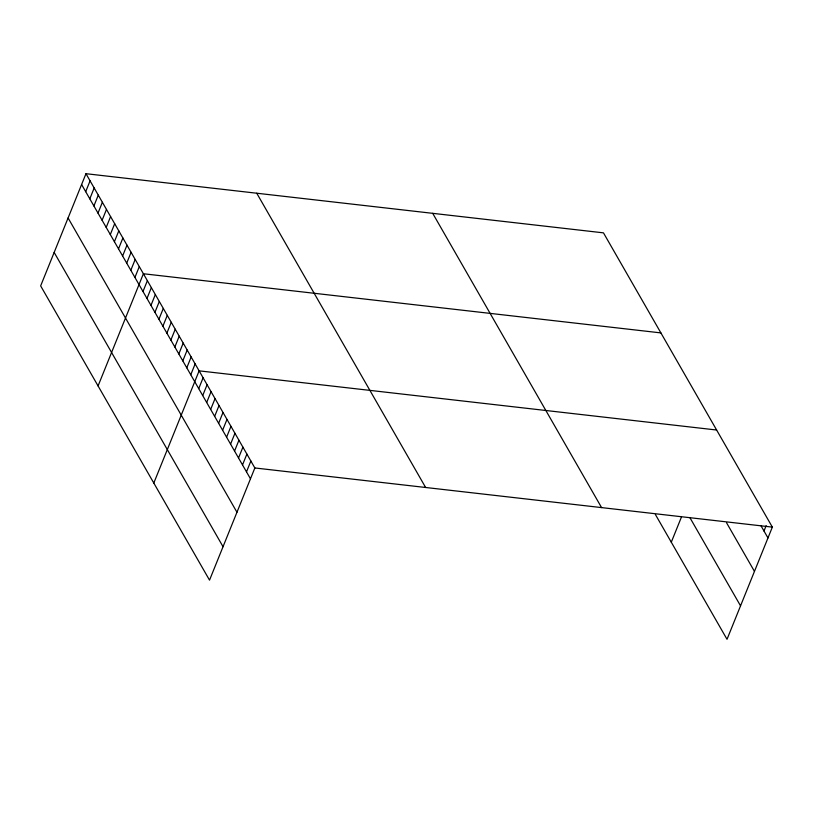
<?xml version="1.0" encoding="UTF-8"?>
<svg xmlns="http://www.w3.org/2000/svg" width="813" height="813" viewBox="0 0 813 813"><rect width="100%" height="100%" fill="white"/><g stroke="black" fill="none" stroke-linecap="round" stroke-linejoin="round"><path stroke-width="1.22" d="M85.975 173.697L40.65 285.881L209.53 580.147L254.855 467.963L85.975 173.697L603.47 232.853L772.35 527.119L727.025 639.303L655.369 514.456M85.7 191.675L90.08 180.842M89.806 198.819L94.176 187.986M93.902 205.963L98.282 195.13M98.007 213.108L102.377 202.274M102.103 220.262L106.483 209.429M106.208 227.406L110.588 216.573M110.304 234.551L114.684 223.717M114.409 241.695L118.789 230.862M118.515 248.849L122.885 238.016M122.611 255.993L126.991 245.16M126.716 263.138L131.086 252.304M130.812 270.282L135.192 259.449M134.917 277.426L139.297 266.603M98.068 385.931L143.393 273.747L660.888 332.903M142.997 291.511L147.377 280.678M146.98 298.452L151.36 287.619M150.964 305.383L155.334 294.55M154.937 312.324L159.318 301.491M158.921 319.255L163.301 308.432M162.905 326.196L167.275 315.363M166.878 333.137L171.258 322.304M170.862 340.068L175.242 329.235M174.846 347.009L179.216 336.176M178.83 353.94L183.199 343.106M182.803 360.881L187.183 350.047M186.787 367.811L191.167 356.978M190.77 374.752L195.14 363.919M153.799 483.044L199.124 370.85L716.619 430.016M198.728 388.624L203.108 377.791M202.711 395.555L207.081 384.732M206.685 402.496L211.065 391.663M210.669 409.437L215.049 398.604M214.652 416.368L219.032 405.535M218.636 423.309L223.006 412.476M222.61 430.24L226.99 419.406M226.593 437.181L230.973 426.347M230.577 444.111L234.947 433.278M234.551 451.052L238.931 440.219M238.534 457.983L242.914 447.15M242.518 464.924L246.888 454.091M246.491 471.865L250.871 461.032M671.294 542.2L681.426 517.109M763.996 531.021L766.181 525.605M254.855 467.963L772.35 527.119M761.151 526.062L767.97 537.952M726.598 522.85L754.464 571.397M689.922 517.668L740.541 605.858M432.699 213.331L601.579 507.597M256.745 193.22L425.626 487.485M81.595 184.521L250.475 478.796M68.089 217.975L236.959 512.241M54.166 252.437L223.036 546.702"/></g></svg>
